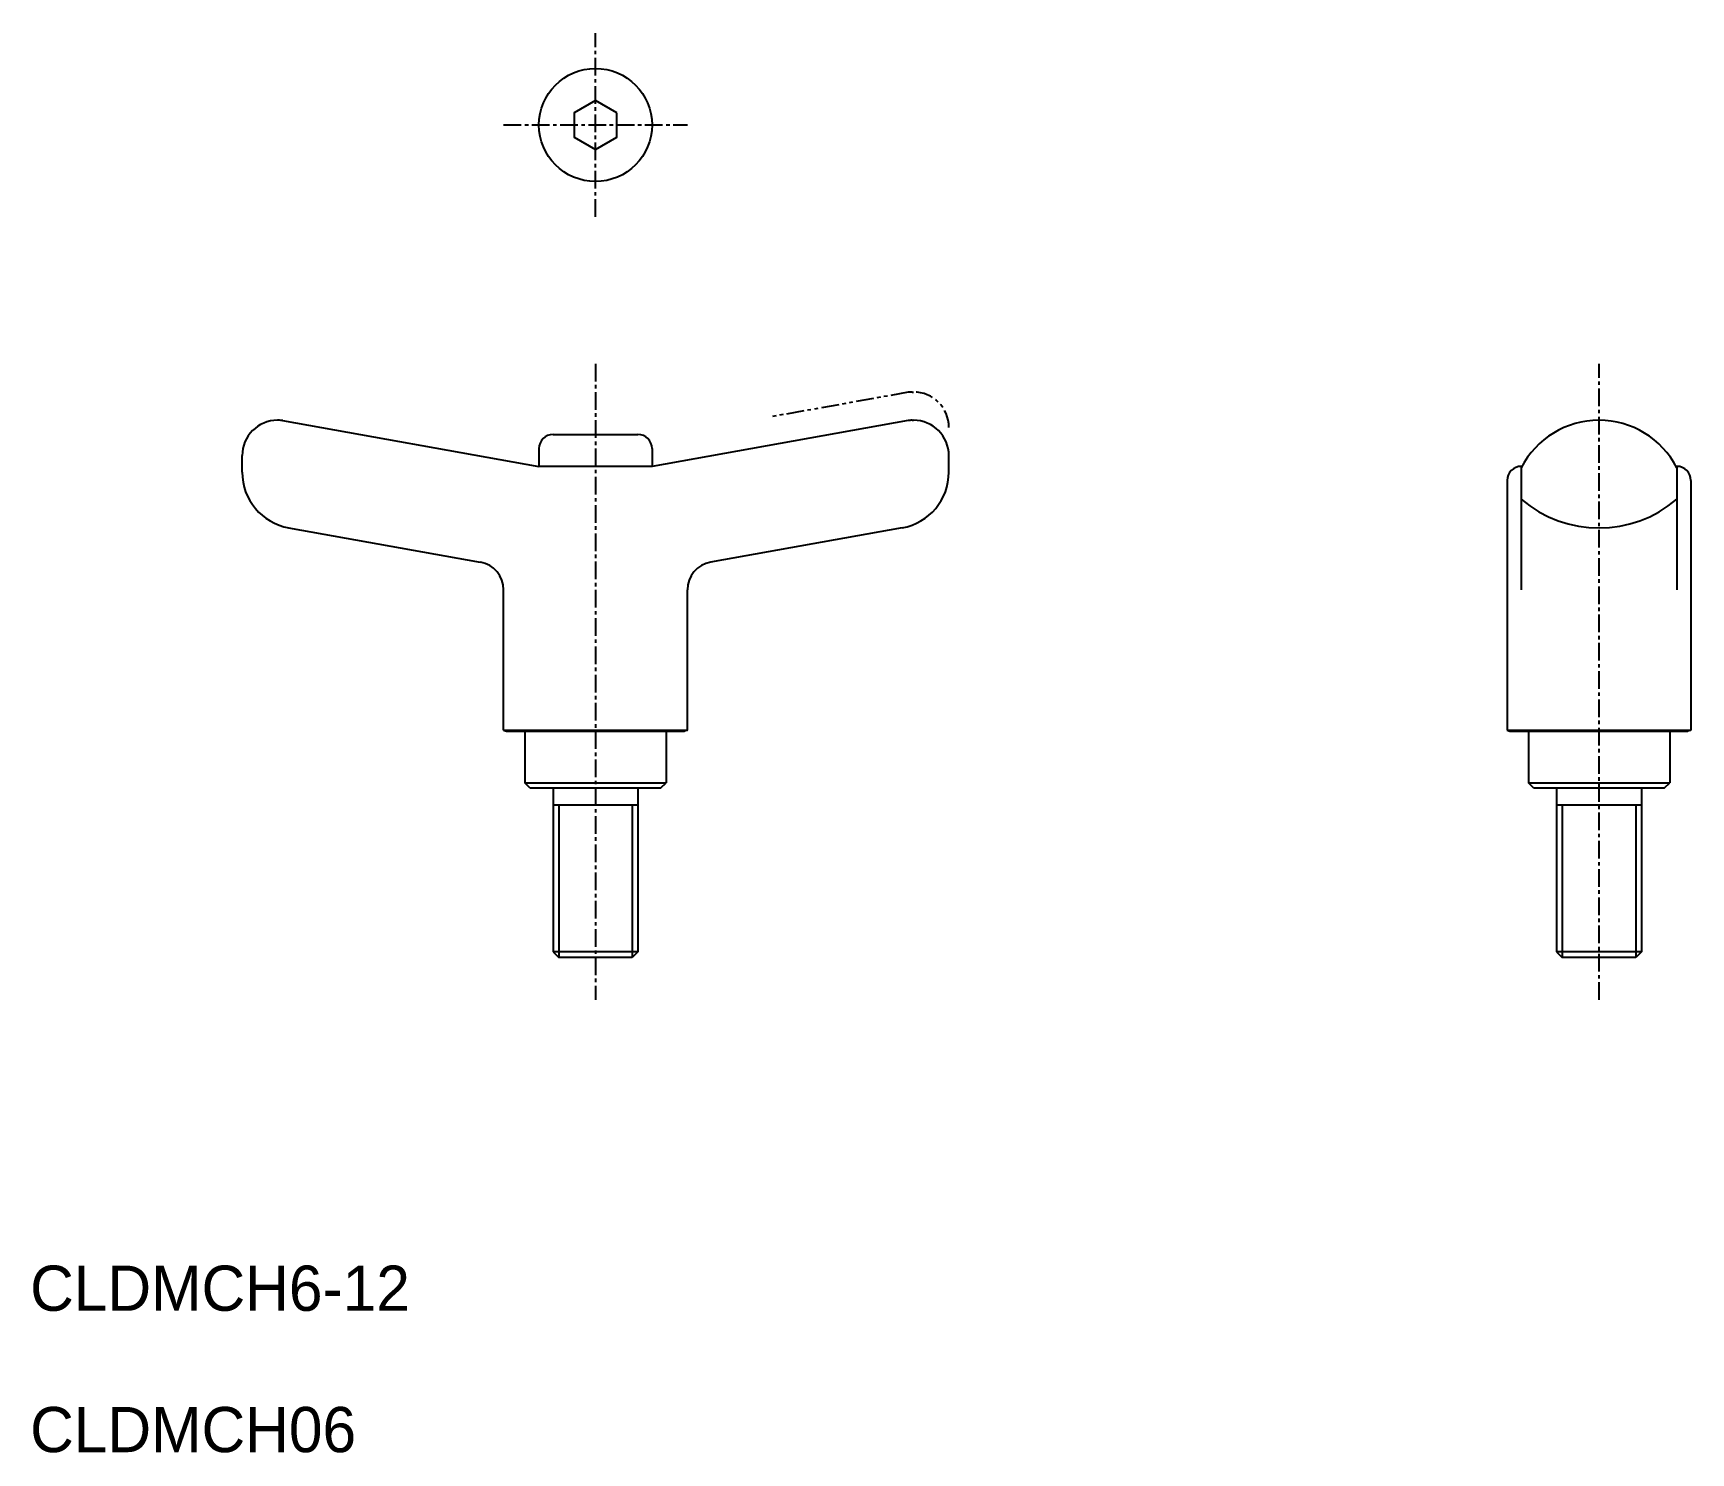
# Model space of a CAD drawing. Extents: x -3854 to -3737, y -1134 to -1033.
import ezdxf

# ---------------------------------------------------------------- set-up
doc = ezdxf.new("R2010")
doc.units = 0
doc.linetypes.add('CENTER', pattern=[2, 1.25, -0.25, 0.25, -0.25])
doc.linetypes.add('PHANTOM', pattern=[2.5, 1.25, -0.25, 0.25, -0.25, 0.25, -0.25])
doc.layers.get('0').update_dxf_attribs({"linetype": 'CONTINUOUS'})
doc.layers.add('CENTER', color=1, linetype='CENTER')

msp = doc.modelspace()

# ---------------------------------------------------------------- linework, layer by layer
at = {"color": 3, "linetype": 'PHANTOM'}
for p, q in [((-3792.21, -1058.67), (-3801.84, -1060.39)), ((-3791.93, -1058.65), (-3791.84, -1058.65))]:
    msp.add_line(p, q, dxfattribs=at)
at = {"color": 7, "linetype": 'CONTINUOUS'}
for p, q in [((-3836.76, -1060.65), (-3836.84, -1060.65)), ((-3836.48, -1060.67), (-3818.34, -1063.91)), ((-3792.21, -1060.67), (-3810.34, -1063.91)), ((-3791.93, -1060.65), (-3791.84, -1060.65)), ((-3817.34, -1061.65), (-3811.34, -1061.65)), ((-3839.34, -1064.32), (-3839.34, -1063.15)), ((-3818.34, -1062.65), (-3818.34, -1063.91)), ((-3810.34, -1062.65), (-3810.34, -1063.91)), ((-3789.34, -1064.32), (-3789.34, -1063.15)), ((-3810.34, -1063.91), (-3818.34, -1063.91)), ((-3749.84, -1064.91), (-3749.84, -1082.57)), ((-3748.85, -1064), (-3748.85, -1072.65)), ((-3737.84, -1064), (-3737.84, -1072.65)), ((-3736.84, -1064.91), (-3736.84, -1082.57)), ((-3836.05, -1068.26), (-3822.49, -1070.68)), ((-3792.64, -1068.26), (-3806.2, -1070.68)), ((-3820.84, -1082.57), (-3820.84, -1072.65)), ((-3807.84, -1082.57), (-3807.84, -1072.65)), ((-3820.84, -1082.57), (-3820.64, -1082.65)), ((-3820.84, -1082.57), (-3807.84, -1082.57)), ((-3820.64, -1082.65), (-3808.05, -1082.65)), ((-3819.34, -1082.65), (-3819.34, -1086.29)), ((-3809.34, -1082.65), (-3809.34, -1086.29)), ((-3807.84, -1082.57), (-3808.05, -1082.65)), ((-3749.84, -1082.57), (-3749.64, -1082.65)), ((-3749.84, -1082.57), (-3736.84, -1082.57)), ((-3749.64, -1082.65), (-3737.05, -1082.65)), ((-3748.34, -1082.65), (-3748.34, -1086.29)), ((-3738.34, -1082.65), (-3738.34, -1086.29)), ((-3736.84, -1082.57), (-3737.05, -1082.65)), ((-3818.98, -1086.65), (-3819.34, -1086.29)), ((-3819.34, -1086.29), (-3809.34, -1086.29)), ((-3818.98, -1086.65), (-3809.71, -1086.65)), ((-3817.34, -1086.65), (-3817.34, -1098.25)), ((-3811.34, -1086.65), (-3811.34, -1098.25)), ((-3809.71, -1086.65), (-3809.34, -1086.29)), ((-3747.98, -1086.65), (-3748.34, -1086.29)), ((-3748.34, -1086.29), (-3738.34, -1086.29)), ((-3747.98, -1086.65), (-3738.71, -1086.65)), ((-3746.34, -1086.65), (-3746.34, -1098.25)), ((-3740.34, -1086.65), (-3740.34, -1098.25)), ((-3738.71, -1086.65), (-3738.34, -1086.29)), ((-3817.34, -1087.85), (-3811.34, -1087.85)), ((-3746.34, -1087.85), (-3740.34, -1087.85)), ((-3817.34, -1098.25), (-3816.94, -1098.65)), ((-3811.34, -1098.25), (-3817.34, -1098.25)), ((-3811.74, -1098.65), (-3816.94, -1098.65)), ((-3811.34, -1098.25), (-3811.74, -1098.65)), ((-3740.34, -1098.25), (-3746.34, -1098.25)), ((-3746.34, -1098.25), (-3745.94, -1098.65)), ((-3740.74, -1098.65), (-3745.94, -1098.65)), ((-3740.34, -1098.25), (-3740.74, -1098.65))]:
    msp.add_line(p, q, dxfattribs=at)
at = {"color": 3, "linetype": 'CONTINUOUS'}
for p, q in [((-3816.94, -1087.85), (-3816.94, -1098.65)), ((-3811.74, -1087.85), (-3811.74, -1098.65)), ((-3745.94, -1087.85), (-3745.94, -1098.65)), ((-3740.74, -1087.85), (-3740.74, -1098.65))]:
    msp.add_line(p, q, dxfattribs=at)
at = {"color": 7, "linetype": 'CONTINUOUS'}
msp.add_lwpolyline([(-3812.84, -1038.9), (-3814.34, -1038.03), (-3815.84, -1038.9), (-3815.84, -1040.63), (-3814.34, -1041.5), (-3812.84, -1040.63)], close=True, dxfattribs=at)
msp.add_circle((-3814.34, -1039.76), 4, dxfattribs=at)
at = {"color": 3, "linetype": 'PHANTOM'}
for centre, radius, start, end in [((-3791.93, -1060.65), 2, 90, 98.2888), ((-3791.84, -1061.15), 2.5, 0, 90)]:
    msp.add_arc(centre, radius, start, end, dxfattribs=at)
at = {"color": 7, "linetype": 'CONTINUOUS'}
for centre, radius, start, end in [((-3836.84, -1063.15), 2.5, 90, 180), ((-3836.76, -1062.65), 2, 81.7112, 90), ((-3791.93, -1062.65), 2, 90, 98.2888), ((-3791.84, -1063.15), 2.5, 0, 90), ((-3743.34, -1066.85), 6.2, 27.3186, 152.6814), ((-3817.34, -1062.65), 1, 90, 180), ((-3811.34, -1062.65), 1, 0, 90), ((-3835.34, -1064.32), 4, 180, 259.8635), ((-3793.34, -1064.32), 4, 280.1365, 0), ((-3748.84, -1064.91), 1, 90.2832, 180), ((-3737.84, -1064.91), 1, 0, 89.7168), ((-3743.34, -1059.75), 8.51, 229.6855, 310.3145), ((-3822.84, -1072.65), 2, 0, 79.8635), ((-3805.84, -1072.65), 2, 100.1365, 180)]:
    msp.add_arc(centre, radius, start, end, dxfattribs=at)
at = {"layer": 'CENTER', "color": 1, "linetype": 'CENTER'}
for p, q in [((-3814.34, -1046.26), (-3814.34, -1033.26)), ((-3820.84, -1039.76), (-3807.84, -1039.76)), ((-3814.34, -1056.65), (-3814.34, -1101.65)), ((-3743.34, -1101.65), (-3743.34, -1056.65))]:
    msp.add_line(p, q, dxfattribs=at)

# ---------------------------------------------------------------- texts
at = {"color": 7, "linetype": 'CONTINUOUS'}
for s, p in [('CLDMCH6-12', (-3854.34, -1123.65)), ('CLDMCH06', (-3854.34, -1133.65))]:
    msp.add_text(s, height=3.2, dxfattribs=at).set_placement(p)

doc.saveas('drawing.dxf')
